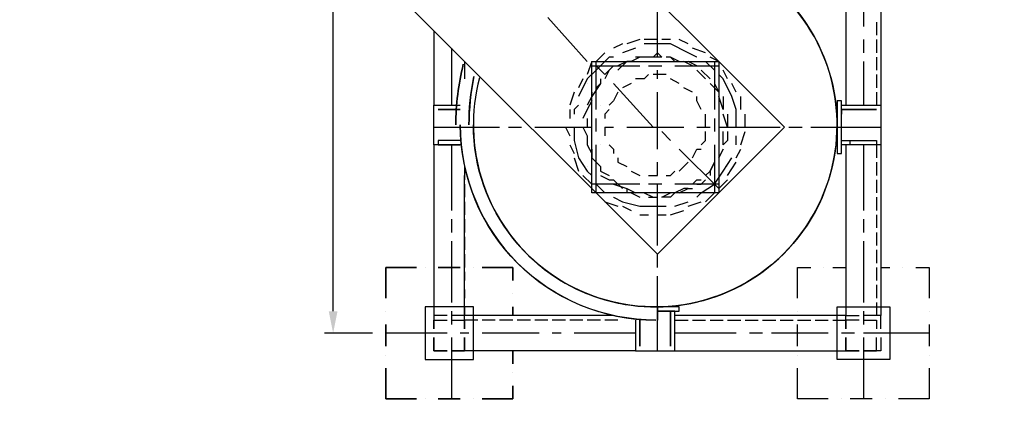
# Model space of a CAD drawing. Header units: metres. Extents: x -941 to 1333, y -28 to 1490.
# Drawn here: x 989.741 to 993.573, y 349.46 to 350.963 of the extents above; entities that cross this region are included whole.
import ezdxf
from ezdxf import colors
from ezdxf.entities.mleader import LeaderData, LeaderLine
from ezdxf.math import Vec2, Vec3

# ---------------------------------------------------------------- set-up
doc = ezdxf.new("R2010")
doc.units = ezdxf.units.M
doc.layers.add('window', color=3, linetype='Continuous')
doc.styles.get("Standard").update_dxf_attribs({"font": 'arial.ttf'})
doc.styles.add('style2A', font='swissc.ttf')
doc.dimstyles.get("Standard").update_dxf_attribs({"dimtxt": 0.4, "dimasz": 0.18, "dimexe": 0.18, "dimexo": 0.0625, "dimgap": 0, "dimtad": 0, "dimzin": 0, "dimdsep": 46, "dimtxsty": 'style2A', "dimcen": 0.09, "dimse1": 1, "dimse2": 1, "dimadec": 0, "dimazin": 0, "dimtfac": 1, "dimtofl": 0, "dimtmove": 0, "dimatfit": 3, "dimfxl": 0, "dimtolj": 1, "dimtzin": 0, "dimarcsym": 0})

# ---------------------------------------------------------------- blocks, each defined once
blk = doc.blocks.new('*D931')
at = {"layer": 'Defpoints', "color": 0}
for p in [(984.8144, 350.3777), (1008.3018, 350.3777), (1008.3018, 346.3895)]:
    blk.add_point(p, dxfattribs=at)
at = {"layer": 'window', "color": 0, "lineweight": -2}
for p, q in [((984.9944, 346.3895), (995.9867, 346.3895)), ((1008.1218, 346.3895), (997.1295, 346.3895))]:
    blk.add_line(p, q, dxfattribs=at)
at = {"layer": 'window', "color": 0}
for points in [[(984.9944, 346.4195), (984.9944, 346.3595), (984.8144, 346.3895)], [(1008.1218, 346.4195), (1008.1218, 346.3595), (1008.3018, 346.3895)]]:
    blk.add_solid(points, dxfattribs=at)
at = {"layer": 'window', "color": 0, "insert": (996.5581, 346.3895), "char_height": 0.4, "attachment_point": 5, "style": 'style2A'}
blk.add_mtext('\\A1;23.50', dxfattribs=at)
blk = doc.blocks.new('*D929')
at = {"layer": 'Defpoints', "color": 0}
for p in [(985.0431, 350.6066), (1008.0731, 350.6064), (1008.073, 347.2686)]:
    blk.add_point(p, dxfattribs=at)
at = {"layer": 'window', "color": 0, "lineweight": -2}
for p, q in [((985.2231, 347.2689), (995.9874, 347.2687)), ((1007.893, 347.2686), (997.1287, 347.2687))]:
    blk.add_line(p, q, dxfattribs=at)
at = {"layer": 'window', "color": 0}
for points in [[(985.2231, 347.2989), (985.2231, 347.2389), (985.0431, 347.2689)], [(1007.893, 347.2986), (1007.893, 347.2386), (1008.073, 347.2686)]]:
    blk.add_solid(points, dxfattribs=at)
at = {"layer": 'window', "color": 0, "insert": (996.558, 347.2687), "char_height": 0.4, "attachment_point": 5, "rotation": 359.9994, "style": 'style2A'}
blk.add_mtext('\\A1;23.03', dxfattribs=at)

msp = doc.modelspace()

# ---------------------------------------------------------------- linework, layer by layer
at = {"lineweight": 0}
for points in [[(990.95333, 349.83527), (990.95333, 353.10824)], [(992.93746, 351.09019), (992.93746, 350.63232)], [(993.0053, 351.09019), (993.0053, 350.93757)], [(993.07313, 351.09019), (993.07313, 350.63232)], [(992.20825, 350.81886), (992.20825, 351.03932)], [(991.78429, 350.97148), (991.93692, 350.8019)], [(992.93746, 350.95453), (992.93746, 350.90365)], [(993.05617, 350.95453), (993.05617, 350.90365)], [(991.34337, 350.92061), (991.34337, 350.63232)], [(991.34337, 350.92061), (991.34337, 350.88669)], [(992.14042, 350.88669), (992.08954, 350.86973)], [(992.20825, 350.88669), (992.15738, 350.88669)], [(992.25913, 350.88669), (992.22521, 350.88669)], [(992.32696, 350.86973), (992.29304, 350.88669)], [(992.93746, 350.88669), (992.93746, 350.83582)], [(993.0053, 350.88669), (993.0053, 350.83582)], [(993.05617, 350.88669), (993.05617, 350.83582)], [(991.34337, 350.86973), (991.34337, 350.81886)], [(991.41121, 350.85277), (991.41121, 350.63232)], [(992.07259, 350.86973), (992.03867, 350.85277)], [(992.12346, 350.85277), (992.07259, 350.83582)], [(992.36088, 350.81886), (992.32696, 350.83582), (992.25913, 350.86973), (992.20825, 350.86973), (992.15738, 350.86973)], [(992.20825, 350.86973), (992.20825, 350.86973)], [(992.39479, 350.83582), (992.34392, 350.85277)], [(991.34337, 350.8019), (991.34337, 350.75102)], [(991.46208, 350.8019), (991.46208, 350.73407)], [(992.03867, 350.81886), (992.02171, 350.81886), (991.97083, 350.76798), (991.93692, 350.73407), (991.903, 350.66623)], [(991.95388, 350.8019), (991.93692, 350.75102)], [(992.00475, 350.83582), (991.97083, 350.8019)], [(991.97083, 350.61536), (991.97083, 350.8019)], [(992.03867, 350.81886), (992.03867, 350.81886)], [(992.15738, 350.81886), (992.14042, 350.81886), (992.1065, 350.8019), (992.08954, 350.8019), (992.05563, 350.78494)], [(992.08954, 350.8019), (992.05563, 350.76798)], [(992.19129, 350.81886), (992.20825, 350.83582), (992.22521, 350.81886), (992.20825, 350.81886), (992.17434, 350.81886), (992.14042, 350.81886), (992.12346, 350.81886)], [(992.27609, 350.8019), (992.25913, 350.81886), (992.24217, 350.81886)], [(992.29304, 350.8019), (992.25913, 350.81886)], [(992.34392, 350.78494), (992.31, 350.8019)], [(992.36088, 350.78494), (992.32696, 350.8019)], [(992.36088, 350.81886), (992.36088, 350.81886)], [(992.42871, 350.76798), (992.39479, 350.8019)], [(992.44567, 350.8019), (992.41175, 350.81886)], [(992.42871, 350.8019), (992.42871, 350.61536)], [(992.93746, 350.81886), (992.93746, 350.76798)], [(993.0053, 350.8019), (993.0053, 350.63232)], [(993.05617, 350.81886), (993.05617, 350.76798)], [(991.46208, 350.78494), (991.46208, 350.76798)], [(991.95388, 350.78494), (992.14042, 350.78494)], [(991.97083, 350.78494), (992.00475, 350.75102)], [(991.98779, 350.78494), (991.98779, 350.78494)], [(992.03867, 350.78494), (992.02171, 350.76798), (992.00475, 350.75102)], [(992.02171, 350.76798), (992.00475, 350.73407)], [(992.12346, 350.78494), (992.12346, 350.78494)], [(992.17434, 350.78494), (992.22521, 350.78494)], [(992.20825, 350.73407), (992.20825, 350.76798)], [(992.27609, 350.78494), (992.44567, 350.78494)], [(992.27609, 350.78494), (992.27609, 350.78494)], [(992.39479, 350.73407), (992.36088, 350.76798)], [(992.41175, 350.73407), (992.37784, 350.76798)], [(992.42871, 350.78494), (992.42871, 350.78494)], [(992.47959, 350.73407), (992.46263, 350.76798)], [(991.34337, 350.73407), (991.34337, 350.68319)], [(991.91996, 350.73407), (991.903, 350.70015)], [(991.98779, 350.73407), (991.98779, 350.71711), (991.97083, 350.70015)], [(992.17434, 350.75102), (992.15738, 350.73407), (992.12346, 350.73407)], [(992.24217, 350.75102), (992.20825, 350.75102), (992.19129, 350.75102)], [(992.29304, 350.71711), (992.25913, 350.73407)], [(992.5135, 350.54752), (992.5135, 350.61536), (992.49655, 350.66623), (992.46263, 350.73407), (992.44567, 350.75102)], [(992.93746, 350.75102), (992.93746, 350.70015)], [(993.05617, 350.75102), (993.05617, 350.70015)], [(991.88604, 350.68319), (991.86908, 350.63232)], [(991.93692, 350.71711), (991.93692, 350.71711)], [(991.95388, 350.68319), (991.95388, 350.66623), (991.93692, 350.63232)], [(991.98779, 350.71711), (991.95388, 350.66623)], [(992.05563, 350.68319), (992.03867, 350.64927), (992.02171, 350.63232)], [(992.03867, 350.71711), (992.19129, 350.54752)], [(992.1065, 350.71711), (992.07259, 350.70015)], [(992.20825, 350.46273), (992.20825, 350.68319)], [(992.34392, 350.68319), (992.31, 350.70015)], [(992.42871, 350.71711), (992.44567, 350.68319), (992.41175, 350.71711)], [(992.47959, 350.71711), (992.47959, 350.71711)], [(992.5135, 350.68319), (992.49655, 350.71711)], [(992.93746, 350.68319), (992.93746, 350.63232)], [(993.05617, 350.68319), (993.05617, 350.63232)], [(991.34337, 350.66623), (991.34337, 350.63232)], [(991.95388, 350.64927), (991.93692, 350.61536), (991.91996, 350.58144)], [(992.37784, 350.61536), (992.36088, 350.64927), (992.36088, 350.66623)], [(992.46263, 350.66623), (992.46263, 350.61536), (992.44567, 350.66623)], [(992.53046, 350.61536), (992.53046, 350.66623)], [(991.44512, 350.49665), (991.36033, 350.49665), (991.36033, 350.47969), (991.44512, 350.47969), (991.34337, 350.47969), (991.34337, 350.63232), (991.44512, 350.63232)], [(991.44512, 350.61536), (991.36033, 350.61536), (991.44512, 350.61536)], [(991.86908, 350.61536), (991.86908, 350.58144)], [(991.903, 350.63232), (991.88604, 350.61536), (991.88604, 350.5984)], [(991.98779, 350.63232), (991.98779, 350.63232)], [(992.02171, 350.61536), (992.00475, 350.5984), (992.00475, 350.58144)], [(992.42871, 350.63232), (992.42871, 350.63232)], [(992.92051, 350.61536), (992.92051, 350.61536)], [(992.92051, 350.61536), (992.92051, 350.61536)], [(992.92051, 350.61536), (992.92051, 350.61536)], [(992.92051, 350.61536), (992.92051, 350.61536)], [(992.92051, 350.61536), (992.92051, 350.61536)], [(992.92051, 350.61536), (992.92051, 350.61536)], [(992.92051, 350.61536), (992.92051, 350.61536)], [(992.92051, 350.61536), (992.92051, 350.61536)], [(992.92051, 350.61536), (992.92051, 350.61536)], [(992.92051, 350.61536), (992.92051, 350.61536)], [(992.92051, 350.61536), (992.92051, 350.61536)], [(992.92051, 350.61536), (992.92051, 350.61536)], [(992.92051, 350.61536), (992.92051, 350.61536)], [(992.92051, 350.61536), (992.92051, 350.61536)], [(992.92051, 350.61536), (992.92051, 350.61536)], [(992.92051, 350.61536), (992.92051, 350.61536)], [(992.92051, 350.61536), (992.92051, 350.61536)], [(992.92051, 350.61536), (992.92051, 350.61536)], [(992.92051, 350.61536), (992.92051, 350.61536)], [(992.92051, 350.61536), (992.92051, 350.61536)], [(992.92051, 350.61536), (992.92051, 350.61536)], [(992.92051, 350.61536), (992.92051, 350.61536)], [(992.92051, 350.61536), (992.92051, 350.61536)], [(992.92051, 350.61536), (992.92051, 350.61536)], [(992.92051, 350.61536), (992.92051, 350.61536)], [(992.92051, 350.61536), (992.92051, 350.61536)], [(992.92051, 350.61536), (992.92051, 350.61536)], [(992.92051, 350.61536), (992.92051, 350.61536)], [(992.92051, 350.61536), (992.92051, 350.61536)], [(992.92051, 350.61536), (992.92051, 350.61536)], [(992.92051, 350.61536), (992.92051, 350.61536)], [(992.92051, 350.61536), (992.92051, 350.61536)], [(992.92051, 350.61536), (992.92051, 350.61536)], [(992.92051, 350.61536), (992.92051, 350.61536)], [(992.92051, 350.61536), (992.92051, 350.61536)], [(992.92051, 350.61536), (992.92051, 350.61536)], [(992.92051, 350.61536), (992.92051, 350.61536)], [(992.92051, 350.61536), (992.92051, 350.61536)], [(992.92051, 350.61536), (992.92051, 350.61536)], [(992.92051, 350.61536), (992.92051, 350.61536)], [(992.92051, 350.61536), (992.92051, 350.61536)], [(992.92051, 350.61536), (992.92051, 350.61536)], [(992.92051, 350.61536), (992.92051, 350.61536)], [(992.92051, 350.61536), (992.92051, 350.61536)], [(992.92051, 350.61536), (992.92051, 350.61536)], [(992.92051, 350.61536), (992.92051, 350.61536)], [(992.92051, 350.61536), (992.92051, 350.61536)], [(992.92051, 350.61536), (992.92051, 350.61536)], [(992.92051, 350.61536), (992.92051, 350.61536)], [(992.92051, 350.61536), (992.92051, 350.61536)], [(992.92051, 350.61536), (992.92051, 350.61536)], [(992.92051, 350.61536), (992.92051, 350.61536)], [(992.92051, 350.61536), (992.92051, 350.61536)], [(992.92051, 350.61536), (992.92051, 350.61536)], [(992.92051, 350.61536), (992.92051, 350.61536)], [(992.92051, 350.61536), (993.05617, 350.61536), (992.92051, 350.61536)], [(992.92051, 350.61536), (992.92051, 350.61536)], [(992.92051, 350.61536), (992.92051, 350.5984)], [(992.95442, 350.61536), (992.95442, 350.61536)], [(991.93692, 350.58144), (991.93692, 350.54752)], [(991.97083, 350.53057), (991.97083, 350.58144)], [(992.39479, 350.54752), (992.39479, 350.5984)], [(992.42871, 350.58144), (992.42871, 350.53057)], [(992.47959, 350.5984), (992.47959, 350.54752), (992.46263, 350.5984)], [(992.54742, 350.54752), (992.54742, 350.5984)], [(992.92051, 350.5984), (992.92051, 350.5984)], [(992.92051, 350.5984), (992.92051, 350.5984)], [(992.92051, 350.5984), (992.92051, 350.5984)], [(992.92051, 350.5984), (992.92051, 350.5984)], [(992.92051, 350.5984), (992.92051, 350.5984)], [(992.92051, 350.5984), (992.92051, 350.5984)], [(992.92051, 350.5984), (992.92051, 350.5984)], [(992.92051, 350.5984), (992.92051, 350.5984)], [(992.92051, 350.5984), (992.92051, 350.5984)], [(992.92051, 350.5984), (992.92051, 350.5984)], [(992.92051, 350.5984), (992.92051, 350.5984)], [(992.92051, 350.5984), (992.92051, 350.5984)], [(992.92051, 350.5984), (992.92051, 350.5984)], [(991.34337, 350.54752), (991.59775, 350.54752)], [(991.63167, 350.54752), (991.68254, 350.54752)], [(991.73342, 350.54752), (991.95388, 350.54752)], [(991.85213, 350.54752), (991.86908, 350.51361)], [(991.88604, 350.54752), (991.88604, 350.49665), (991.903, 350.42881), (991.93692, 350.37794), (991.95388, 350.36098)], [(991.88604, 350.54752), (991.88604, 350.54752)], [(991.91996, 350.54752), (991.93692, 350.51361), (991.93692, 350.49665), (991.93692, 350.47969), (991.95388, 350.44577)], [(992.00475, 350.54752), (992.03867, 350.54752)], [(992.00475, 350.54752), (992.00475, 350.51361)], [(992.08954, 350.54752), (992.31, 350.54752)], [(992.22521, 350.53057), (992.25913, 350.49665)], [(992.36088, 350.54752), (992.41175, 350.54752)], [(992.37784, 350.47969), (992.39479, 350.49665), (992.39479, 350.53057)], [(992.39479, 350.54752), (992.39479, 350.54752)], [(992.44567, 350.54752), (992.68309, 350.54752)], [(992.47959, 350.53057), (992.47959, 350.49665), (992.46263, 350.47969), (992.46263, 350.49665), (992.46263, 350.53057)], [(992.47959, 350.54752), (992.47959, 350.54752)], [(992.5135, 350.54752), (992.5135, 350.54752)], [(992.5135, 350.54752), (992.5135, 350.54752)], [(992.53046, 350.47969), (992.54742, 350.53057)], [(992.54742, 350.54752), (992.54742, 350.54752)], [(992.717, 350.54752), (992.76788, 350.54752)], [(992.8018, 350.54752), (993.07313, 350.54752)], [(992.5135, 350.47969), (992.5135, 350.49665), (992.5135, 350.51361)], [(992.92051, 350.49665), (992.92051, 350.49665)], [(992.92051, 350.49665), (992.92051, 350.49665)], [(992.92051, 350.49665), (992.92051, 350.49665)], [(992.92051, 350.49665), (992.92051, 350.49665)], [(992.92051, 350.49665), (992.92051, 350.49665)], [(992.92051, 350.49665), (992.92051, 350.49665)], [(992.92051, 350.49665), (992.92051, 350.49665)], [(992.92051, 350.49665), (992.92051, 350.49665)], [(992.92051, 350.49665), (992.92051, 350.49665)], [(992.92051, 350.49665), (992.92051, 350.49665)], [(992.92051, 350.49665), (992.92051, 350.49665)], [(992.92051, 350.49665), (992.92051, 350.49665)], [(992.92051, 350.49665), (992.92051, 350.49665)], [(992.92051, 350.49665), (992.92051, 350.49665)], [(992.92051, 350.49665), (992.92051, 350.49665)], [(992.92051, 350.49665), (992.92051, 350.49665)], [(992.92051, 350.49665), (992.92051, 350.49665)], [(992.92051, 350.49665), (992.92051, 350.49665)], [(992.92051, 350.49665), (992.92051, 350.49665)], [(992.92051, 350.49665), (992.92051, 350.49665)], [(992.92051, 350.49665), (992.92051, 350.49665)], [(992.92051, 350.49665), (992.92051, 350.49665)], [(992.92051, 350.49665), (992.92051, 350.49665)], [(992.92051, 350.49665), (992.92051, 350.49665)], [(992.92051, 350.49665), (992.92051, 350.49665)], [(992.92051, 350.49665), (992.92051, 350.49665)], [(992.92051, 350.49665), (992.92051, 350.49665)], [(992.92051, 350.49665), (992.92051, 350.49665)], [(992.92051, 350.49665), (993.05617, 350.49665), (993.05617, 350.47969), (992.92051, 350.47969)], [(992.92051, 350.49665), (992.92051, 350.49665)], [(992.95442, 350.47969), (992.95442, 350.49665)], [(991.34337, 350.47969), (991.34337, 349.81831)], [(991.34337, 350.47969), (991.34337, 350.42881)], [(991.41121, 350.47969), (991.41121, 350.22531)], [(991.86908, 350.47969), (991.88604, 350.44577)], [(991.95388, 350.46273), (991.95388, 350.42881), (991.97083, 350.41186)], [(991.97083, 350.29315), (991.97083, 350.47969)], [(991.98779, 350.47969), (991.98779, 350.47969)], [(992.02171, 350.47969), (992.03867, 350.46273), (992.03867, 350.44577)], [(992.93746, 350.47969), (992.93746, 349.81831), (992.27609, 349.81831)], [(992.29304, 350.46273), (992.44567, 350.31011)], [(992.34392, 350.42881), (992.36088, 350.46273), (992.37784, 350.46273)], [(992.42871, 350.47969), (992.42871, 350.29315)], [(992.42871, 350.47969), (992.42871, 350.47969)], [(992.5135, 350.42881), (992.53046, 350.46273)], [(992.92051, 350.47969), (992.92051, 350.47969)], [(992.92051, 350.47969), (992.92051, 350.47969)], [(992.92051, 350.47969), (992.92051, 350.47969)], [(992.92051, 350.47969), (992.92051, 350.47969)], [(992.92051, 350.47969), (992.92051, 350.47969)], [(992.92051, 350.47969), (992.92051, 350.47969)], [(992.92051, 350.47969), (992.92051, 350.47969)], [(992.92051, 350.47969), (992.92051, 350.47969)], [(992.92051, 350.47969), (992.92051, 350.47969)], [(992.92051, 350.47969), (992.92051, 350.47969)], [(992.92051, 350.47969), (992.92051, 350.47969)], [(992.92051, 350.47969), (992.92051, 350.47969)], [(992.92051, 350.47969), (992.92051, 350.47969)], [(992.92051, 350.47969), (992.92051, 350.47969)], [(992.92051, 350.47969), (992.92051, 350.47969)], [(992.92051, 350.47969), (992.92051, 350.47969)], [(992.92051, 350.47969), (992.92051, 350.47969)], [(992.92051, 350.47969), (992.92051, 350.47969)], [(992.92051, 350.47969), (992.92051, 350.47969)], [(992.92051, 350.47969), (992.92051, 350.47969)], [(992.92051, 350.47969), (992.92051, 350.47969)], [(992.92051, 350.47969), (992.92051, 350.47969)], [(992.92051, 350.47969), (992.92051, 350.47969)], [(992.92051, 350.47969), (992.92051, 350.47969)], [(992.92051, 350.47969), (992.92051, 350.47969)], [(992.92051, 350.47969), (992.92051, 350.47969)], [(992.92051, 350.47969), (992.92051, 350.47969)], [(992.92051, 350.47969), (992.92051, 350.47969)], [(992.92051, 350.47969), (992.92051, 350.47969)], [(992.92051, 350.47969), (992.92051, 350.47969)], [(992.92051, 350.47969), (992.92051, 350.47969)], [(992.92051, 350.47969), (992.92051, 350.47969)], [(992.92051, 350.47969), (992.92051, 350.47969)], [(992.92051, 350.47969), (992.92051, 350.47969)], [(992.92051, 350.47969), (992.92051, 350.47969)], [(992.93746, 350.47969), (992.93746, 350.42881)], [(993.0053, 350.47969), (993.0053, 350.22531)], [(993.05617, 350.47969), (993.05617, 350.42881)], [(993.07313, 350.47969), (993.07313, 349.81831)], [(991.88604, 350.42881), (991.903, 350.37794)], [(991.95388, 350.42881), (991.98779, 350.3949), (991.98779, 350.37794), (992.02171, 350.36098)], [(992.05563, 350.42881), (992.05563, 350.41186), (992.08954, 350.3949)], [(992.36088, 350.27619), (992.37784, 350.29315), (992.42871, 350.32706), (992.46263, 350.37794), (992.49655, 350.42881)], [(991.34337, 350.41186), (991.34337, 350.36098)], [(991.46208, 350.3949), (991.46208, 350.34402)], [(991.93692, 350.3949), (991.93692, 350.3949)], [(992.1065, 350.37794), (992.14042, 350.36098)], [(992.20825, 350.36098), (992.20825, 350.41186)], [(992.24217, 350.36098), (992.25913, 350.36098), (992.27609, 350.37794)], [(992.29304, 350.37794), (992.32696, 350.41186)], [(992.39479, 350.36098), (992.41175, 350.37794), (992.42871, 350.41186), (992.41175, 350.37794), (992.41175, 350.36098)], [(992.47959, 350.36098), (992.5135, 350.41186)], [(992.47959, 350.3949), (992.47959, 350.3949)], [(992.93746, 350.41186), (992.93746, 350.36098)], [(993.05617, 350.41186), (993.05617, 350.36098)], [(991.34337, 350.34402), (991.34337, 350.29315)], [(992.03867, 349.81831), (991.46208, 349.81831), (991.46208, 350.36098)], [(991.91996, 350.36098), (991.95388, 350.32706)], [(991.98779, 350.36098), (992.02171, 350.34402), (992.03867, 350.34402), (992.07259, 350.31011)], [(992.17434, 350.36098), (992.20825, 350.36098)], [(992.34392, 350.32706), (992.36088, 350.34402), (992.37784, 350.34402)], [(992.36088, 350.32706), (992.37784, 350.32706), (992.39479, 350.34402)], [(992.44567, 350.31011), (992.47959, 350.34402)], [(992.93746, 350.34402), (992.93746, 350.29315)], [(993.05617, 350.34402), (993.05617, 350.29315)], [(991.46208, 350.32706), (991.46208, 350.27619)], [(992.14042, 350.32706), (991.95388, 350.32706)], [(991.95388, 350.31011), (991.98779, 350.27619)], [(991.97083, 350.32706), (992.00475, 350.29315)], [(991.98779, 350.32706), (991.98779, 350.32706)], [(992.03867, 350.32706), (992.08954, 350.31011), (992.08954, 350.29315)], [(992.08954, 350.31011), (992.12346, 350.29315)], [(992.12346, 350.32706), (992.12346, 350.32706)], [(992.22521, 350.32706), (992.17434, 350.32706)], [(992.20825, 350.08965), (992.20825, 350.32706)], [(992.32696, 350.31011), (992.31, 350.31011), (992.27609, 350.29315), (992.25913, 350.27619), (992.22521, 350.27619), (992.25913, 350.29315)], [(992.44567, 350.32706), (992.27609, 350.32706)], [(992.27609, 350.32706), (992.27609, 350.32706)], [(992.29304, 350.29315), (992.32696, 350.31011), (992.34392, 350.31011)], [(992.42871, 350.32706), (992.42871, 350.32706)], [(991.34337, 350.27619), (991.34337, 350.22531)], [(992.03867, 350.27619), (992.07259, 350.25923), (992.14042, 350.24227), (992.20825, 350.24227), (992.24217, 350.24227)], [(992.03867, 350.27619), (992.03867, 350.27619)], [(992.1065, 350.29315), (992.14042, 350.27619)], [(992.15738, 350.29315), (992.19129, 350.27619)], [(992.17434, 350.27619), (992.20825, 350.27619)], [(992.36088, 350.27619), (992.36088, 350.27619)], [(992.39479, 350.25923), (992.42871, 350.29315)], [(992.93746, 350.27619), (992.93746, 350.22531)], [(993.05617, 350.27619), (993.05617, 350.22531)], [(991.46208, 350.25923), (991.46208, 350.20836)], [(992.00475, 350.25923), (992.05563, 350.24227)], [(992.07259, 350.24227), (992.1065, 350.22531)], [(992.20825, 350.24227), (992.20825, 350.24227)], [(992.25913, 350.20836), (992.31, 350.22531)], [(992.27609, 350.24227), (992.32696, 350.25923)], [(992.32696, 350.24227), (992.37784, 350.25923)], [(991.34337, 350.20836), (991.34337, 350.15748)], [(991.41121, 350.1914), (991.41121, 350.14052)], [(991.46208, 350.1914), (991.46208, 350.14052)], [(992.14042, 350.20836), (992.17434, 350.20836)], [(992.20825, 350.20836), (992.24217, 350.20836)], [(992.93746, 350.20836), (992.93746, 350.15748)], [(993.0053, 350.1914), (993.0053, 350.14052)], [(993.05617, 350.20836), (993.05617, 350.15748)], [(991.34337, 350.14052), (991.34337, 350.08965)], [(991.46208, 350.12356), (991.46208, 350.07269)], [(992.93746, 350.14052), (992.93746, 350.08965)], [(993.05617, 350.14052), (993.05617, 350.08965)], [(991.34337, 350.07269), (991.34337, 350.02181)], [(991.41121, 350.10661), (991.41121, 349.86919)], [(992.93746, 350.07269), (992.93746, 350.02181)], [(993.0053, 350.10661), (993.0053, 349.86919)], [(993.05617, 350.07269), (993.05617, 350.02181)], [(991.46208, 350.05573), (991.46208, 350.00485)], [(992.20825, 350.00485), (992.20825, 350.05573)], [(991.30946, 350.00485), (991.30946, 350.00485)], [(991.30946, 350.00485), (991.30946, 350.00485)], [(991.34337, 350.00485), (991.34337, 349.95398)], [(991.36033, 350.00485), (991.44512, 350.00485), (991.36033, 350.00485)], [(991.496, 350.00485), (991.496, 350.00485)], [(991.496, 350.00485), (991.496, 350.00485)], [(992.75092, 349.88615), (992.75092, 350.00485), (992.8018, 350.00485)], [(992.85267, 350.00485), (992.85267, 350.00485)], [(992.88659, 350.00485), (992.93746, 350.00485)], [(992.93746, 350.00485), (992.93746, 349.95398)], [(993.05617, 350.00485), (993.05617, 349.95398)], [(993.07313, 350.00485), (993.10705, 350.00485)], [(993.15792, 350.00485), (993.15792, 350.00485)], [(993.2088, 350.00485), (993.25967, 350.00485), (993.25967, 349.88615)], [(991.46208, 349.9879), (991.46208, 349.95398)], [(992.20825, 349.68265), (992.20825, 349.97094)], [(991.34337, 349.93702), (991.34337, 349.88615)], [(991.46208, 349.92006), (991.46208, 349.88615)], [(992.93746, 349.93702), (992.93746, 349.88615)], [(993.05617, 349.93702), (993.05617, 349.88615)], [(991.64863, 349.9031), (991.64863, 349.9031)], [(991.64863, 349.9031), (991.64863, 349.9031)], [(991.34337, 349.86919), (991.34337, 349.81831)], [(991.46208, 349.85223), (991.46208, 349.81831)], [(991.64863, 349.85223), (991.64863, 349.81831), (991.64863, 349.85223)], [(992.12346, 349.80135), (992.12346, 349.68265), (992.27609, 349.68265), (992.27609, 349.83527), (992.20825, 349.83527), (992.29304, 349.83527), (992.29304, 349.85223), (992.20825, 349.85223)], [(992.20825, 349.85223), (992.20825, 349.80135), (992.20825, 349.85223)], [(992.93746, 349.86919), (992.93746, 349.81831)], [(993.05617, 349.86919), (993.05617, 349.81831)], [(991.15683, 349.83527), (991.15683, 349.83527)], [(991.15683, 349.83527), (991.15683, 349.83527)], [(991.39425, 349.81831), (991.34337, 349.81831), (991.34337, 349.80135), (991.34337, 349.76744), (991.34337, 349.80135), (991.39425, 349.80135)], [(991.41121, 349.83527), (991.41121, 349.7844)], [(991.41121, 349.80135), (991.46208, 349.80135), (991.46208, 349.76744), (991.46208, 349.80135), (991.46208, 349.81831), (991.41121, 349.81831)], [(991.51296, 349.80135), (991.46208, 349.80135)], [(991.58079, 349.80135), (991.52992, 349.80135)], [(991.64863, 349.80135), (991.59775, 349.80135)], [(991.71646, 349.80135), (991.66558, 349.80135)], [(991.78429, 349.80135), (991.73342, 349.80135)], [(991.85213, 349.80135), (991.80125, 349.80135)], [(991.91996, 349.80135), (991.86908, 349.80135)], [(991.98779, 349.80135), (991.93692, 349.80135)], [(992.05563, 349.80135), (992.00475, 349.80135)], [(992.14042, 349.80135), (992.14042, 349.6996), (992.14042, 349.80135)], [(992.25913, 349.83527), (992.25913, 349.83527)], [(992.25913, 349.83527), (992.27609, 349.83527)], [(992.25913, 349.83527), (992.25913, 349.6996), (992.25913, 349.83527)], [(992.25913, 349.83527), (992.25913, 349.83527)], [(992.25913, 349.83527), (992.25913, 349.83527)], [(992.25913, 349.83527), (992.25913, 349.83527)], [(992.25913, 349.83527), (992.25913, 349.83527)], [(992.25913, 349.83527), (992.25913, 349.83527)], [(992.25913, 349.83527), (992.25913, 349.83527)], [(992.25913, 349.83527), (992.25913, 349.83527)], [(992.25913, 349.83527), (992.25913, 349.83527)], [(992.25913, 349.83527), (992.25913, 349.83527)], [(992.25913, 349.83527), (992.25913, 349.83527)], [(992.25913, 349.83527), (992.25913, 349.83527)], [(992.25913, 349.83527), (992.25913, 349.83527)], [(992.25913, 349.83527), (992.25913, 349.83527)], [(992.25913, 349.83527), (992.25913, 349.83527)], [(992.25913, 349.83527), (992.25913, 349.83527)], [(992.25913, 349.83527), (992.25913, 349.83527)], [(992.25913, 349.83527), (992.25913, 349.83527)], [(992.25913, 349.83527), (992.25913, 349.83527)], [(992.25913, 349.83527), (992.25913, 349.83527)], [(992.25913, 349.83527), (992.25913, 349.83527)], [(992.25913, 349.83527), (992.25913, 349.83527)], [(992.25913, 349.83527), (992.25913, 349.83527)], [(992.25913, 349.83527), (992.25913, 349.83527)], [(992.25913, 349.83527), (992.25913, 349.83527)], [(992.25913, 349.83527), (992.25913, 349.83527)], [(992.25913, 349.83527), (992.25913, 349.83527)], [(992.25913, 349.83527), (992.25913, 349.83527)], [(992.25913, 349.83527), (992.25913, 349.83527)], [(992.25913, 349.83527), (992.25913, 349.83527)], [(992.25913, 349.83527), (992.25913, 349.83527)], [(992.25913, 349.83527), (992.25913, 349.83527)], [(992.25913, 349.83527), (992.25913, 349.83527)], [(992.25913, 349.83527), (992.25913, 349.83527)], [(992.25913, 349.83527), (992.25913, 349.83527)], [(992.25913, 349.83527), (992.25913, 349.83527)], [(992.25913, 349.83527), (992.25913, 349.83527)], [(992.25913, 349.83527), (992.25913, 349.83527)], [(992.25913, 349.83527), (992.25913, 349.83527)], [(992.25913, 349.83527), (992.25913, 349.83527)], [(992.25913, 349.83527), (992.25913, 349.83527)], [(992.25913, 349.83527), (992.25913, 349.83527)], [(992.25913, 349.83527), (992.25913, 349.83527)], [(992.25913, 349.83527), (992.25913, 349.83527)], [(992.25913, 349.83527), (992.25913, 349.83527)], [(992.25913, 349.83527), (992.25913, 349.83527)], [(992.25913, 349.83527), (992.25913, 349.83527)], [(992.25913, 349.83527), (992.25913, 349.83527)], [(992.25913, 349.83527), (992.25913, 349.83527)], [(992.25913, 349.83527), (992.25913, 349.83527)], [(992.25913, 349.83527), (992.25913, 349.83527)], [(992.25913, 349.83527), (992.25913, 349.83527)], [(992.25913, 349.83527), (992.25913, 349.83527)], [(992.25913, 349.83527), (992.25913, 349.83527)], [(992.25913, 349.83527), (992.25913, 349.83527)], [(992.25913, 349.83527), (992.25913, 349.83527)], [(992.25913, 349.83527), (992.25913, 349.83527)], [(992.25913, 349.83527), (992.25913, 349.83527)], [(992.25913, 349.83527), (992.25913, 349.83527)], [(992.25913, 349.83527), (992.25913, 349.83527)], [(992.25913, 349.83527), (992.25913, 349.83527)], [(992.25913, 349.83527), (992.25913, 349.83527)], [(992.25913, 349.83527), (992.25913, 349.83527)], [(992.25913, 349.80135), (992.25913, 349.80135)], [(992.27609, 349.83527), (992.27609, 349.83527)], [(992.27609, 349.83527), (992.27609, 349.83527)], [(992.27609, 349.83527), (992.27609, 349.83527)], [(992.27609, 349.83527), (992.27609, 349.83527)], [(992.27609, 349.83527), (992.27609, 349.83527)], [(992.27609, 349.83527), (992.27609, 349.83527)], [(992.27609, 349.83527), (992.27609, 349.83527)], [(992.27609, 349.83527), (992.27609, 349.83527)], [(992.27609, 349.80135), (992.32696, 349.80135)], [(992.34392, 349.80135), (992.39479, 349.80135)], [(992.41175, 349.80135), (992.46263, 349.80135)], [(992.47959, 349.80135), (992.53046, 349.80135)], [(992.54742, 349.80135), (992.5983, 349.80135)], [(992.61525, 349.80135), (992.66613, 349.80135)], [(992.68309, 349.80135), (992.73396, 349.80135)], [(992.75092, 349.83527), (992.75092, 349.83527)], [(992.75092, 349.80135), (992.8018, 349.80135)], [(992.81875, 349.80135), (992.86963, 349.80135)], [(992.88659, 349.80135), (992.93746, 349.80135)], [(992.98834, 349.80135), (992.93746, 349.80135), (992.93746, 349.76744), (992.93746, 349.80135), (992.93746, 349.81831), (992.98834, 349.81831)], [(993.0053, 349.83527), (993.0053, 349.7844)], [(993.07313, 349.76744), (993.07313, 349.80135), (993.07313, 349.81831), (993.05617, 349.81831), (993.0053, 349.81831)], [(993.0053, 349.80135), (993.05617, 349.80135), (993.05617, 349.76744)], [(993.25967, 349.83527), (993.25967, 349.83527)], [(991.15683, 349.6996), (991.15683, 349.7844), (991.15683, 349.6996)], [(992.75092, 349.6996), (992.75092, 349.7844)], [(993.25967, 349.7844), (993.25967, 349.6996)], [(991.10596, 349.75048), (990.91941, 349.75048)], [(991.39425, 349.75048), (991.15683, 349.75048)], [(991.41121, 349.73352), (991.41121, 349.4961)], [(991.47904, 349.75048), (991.44512, 349.75048)], [(991.75038, 349.75048), (991.52992, 349.75048)], [(991.83517, 349.75048), (991.80125, 349.75048)], [(992.12346, 349.75048), (991.88604, 349.75048)], [(992.5135, 349.75048), (992.27609, 349.75048)], [(992.61525, 349.75048), (992.56438, 349.75048)], [(992.86963, 349.75048), (992.64917, 349.75048)], [(992.97138, 349.75048), (992.92051, 349.75048)], [(993.25967, 349.75048), (993.0053, 349.75048)], [(993.0053, 349.73352), (993.0053, 349.4961)], [(993.07313, 349.73352), (993.07313, 349.68265), (993.05617, 349.68265), (993.0053, 349.68265), (993.05617, 349.68265), (993.05617, 349.73352)], [(991.15683, 349.66569), (991.15683, 349.66569)], [(991.15683, 349.66569), (991.15683, 349.66569)], [(992.12346, 349.68265), (991.46208, 349.68265)], [(991.51296, 349.68265), (991.46208, 349.68265)], [(991.58079, 349.68265), (991.54687, 349.68265)], [(991.64863, 349.68265), (991.61471, 349.68265)], [(991.64863, 349.68265), (991.64863, 349.63177), (991.64863, 349.68265)], [(991.71646, 349.68265), (991.66558, 349.68265)], [(991.78429, 349.68265), (991.73342, 349.68265)], [(991.85213, 349.68265), (991.80125, 349.68265)], [(991.91996, 349.68265), (991.86908, 349.68265)], [(991.98779, 349.68265), (991.93692, 349.68265)], [(992.05563, 349.68265), (992.00475, 349.68265)], [(992.12346, 349.68265), (992.07259, 349.68265)], [(992.27609, 349.68265), (992.93746, 349.68265)], [(992.27609, 349.68265), (992.32696, 349.68265)], [(992.34392, 349.68265), (992.39479, 349.68265)], [(992.41175, 349.68265), (992.46263, 349.68265)], [(992.47959, 349.68265), (992.53046, 349.68265)], [(992.54742, 349.68265), (992.5983, 349.68265)], [(992.61525, 349.68265), (992.66613, 349.68265)], [(992.68309, 349.68265), (992.73396, 349.68265)], [(992.75092, 349.68265), (992.8018, 349.68265)], [(992.75092, 349.66569), (992.75092, 349.66569)], [(992.81875, 349.68265), (992.86963, 349.68265)], [(992.88659, 349.68265), (992.93746, 349.68265)], [(993.25967, 349.66569), (993.25967, 349.66569)], [(992.86963, 349.4961), (992.75092, 349.4961), (992.75092, 349.61481)], [(993.25967, 349.61481), (993.25967, 349.4961), (993.14096, 349.4961)], [(991.64863, 349.59785), (991.64863, 349.59785)], [(991.64863, 349.59785), (991.64863, 349.59785)], [(991.30946, 349.4961), (991.30946, 349.4961)], [(991.30946, 349.4961), (991.30946, 349.4961)], [(991.44512, 349.4961), (991.36033, 349.4961), (991.44512, 349.4961)], [(991.496, 349.4961), (991.496, 349.4961)], [(991.496, 349.4961), (991.496, 349.4961)], [(992.92051, 349.4961), (992.92051, 349.4961)], [(993.03921, 349.4961), (992.95442, 349.4961)], [(993.09009, 349.4961), (993.09009, 349.4961)]]:
    msp.add_lwpolyline(points, dxfattribs=at)
for points in [[(992.70005, 352.39599), (992.20825, 352.88778), (991.24162, 351.92115), (990.15629, 351.92115), (990.15629, 351.02236), (991.24162, 351.02236), (992.20825, 350.05573), (992.70005, 350.54752), (991.86908, 351.37849), (991.86908, 351.56503)], [(992.44567, 350.29315), (991.95388, 350.29315), (991.95388, 350.8019), (992.44567, 350.8019)], [(992.92051, 350.64927), (992.90355, 350.64927), (992.90355, 350.44577), (992.92051, 350.44577)], [(992.92051, 350.63232), (993.07313, 350.63232), (993.07313, 350.47969), (992.92051, 350.47969)], [(992.46263, 350.46273), (992.44567, 350.42881)], [(991.15683, 349.88615), (991.15683, 350.00485), (991.27554, 350.00485), (991.15683, 350.00485)], [(991.52992, 350.00485), (991.64863, 350.00485), (991.64863, 349.95398), (991.64863, 350.00485)], [(991.496, 349.85223), (991.30946, 349.85223), (991.30946, 349.64873), (991.496, 349.64873)], [(992.90355, 349.85223), (993.10705, 349.85223), (993.10705, 349.64873), (992.90355, 349.64873)], [(991.39425, 349.68265), (991.34337, 349.68265), (991.34337, 349.73352), (991.34337, 349.68265)], [(991.46208, 349.73352), (991.46208, 349.68265), (991.41121, 349.68265), (991.46208, 349.68265)], [(992.93746, 349.73352), (992.93746, 349.68265), (992.98834, 349.68265), (992.93746, 349.68265)], [(991.27554, 349.4961), (991.15683, 349.4961), (991.15683, 349.61481), (991.15683, 349.4961)], [(991.64863, 349.54698), (991.64863, 349.4961), (991.52992, 349.4961), (991.64863, 349.4961)]]:
    msp.add_lwpolyline(points, close=True, dxfattribs=at)
for points in [[(992.0176, 351.23579, -0.2400685), (992.64269, 351.10293, -1.5848834), (991.496, 350.556, 2.4142139), (992.19977, 351.25978, 0.0667799), (992.0176, 351.23579)], [(991.45687, 350.79085, 0.0608875), (991.42817, 350.556, -0.0605703), (991.45687, 350.79085)], [(991.49832, 350.74378, 0.0511931), (991.47904, 350.556, -0.0522747), (991.49832, 350.74378)], [(992.2018, 349.80136, -0.415), (991.44512, 350.556, 0.4142135), (992.2018, 349.80136)]]:
    msp.add_lwpolyline(points, format="xyb", dxfattribs=at)
msp.add_arc((992.19977, 350.556), 0.70377, 164.99818, 360, dxfattribs=at)
msp.add_solid([(990.93637, 349.83527), (990.97029, 349.83527), (990.95333, 349.75048)])

# ---------------------------------------------------------------- dimensions: what is measured, and where the dimension line sits
at = {"layer": 'window'}
dim = msp.add_aligned_dim(p1=(985.0431, 350.60665), p2=(1008.07307, 350.60642), distance=-3.33779, dimstyle='Standard', dxfattribs=at)
dim.commit()
dim.dimension.update_dxf_attribs({"geometry": '*D929', "text_midpoint": (996.55805, 347.26874)})
dim = msp.add_aligned_dim(p1=(984.81439, 350.37771), p2=(1008.30177, 350.37771), distance=-3.98824, text='23.50', dimstyle='Standard', dxfattribs=at)
dim.commit()
dim.dimension.update_dxf_attribs({"geometry": '*D931', "text_midpoint": (996.55808, 346.38947)})

# ---------------------------------------------------------------- leaders
ml = msp.add_multileader_mtext('Standard')
ml.set_content('', color=256)
ml.set_leader_properties()
ml.build(insert=Vec2(0, 0))
ml.multileader.update_dxf_attribs({"dogleg_length": 0, "arrow_head_size": 0.1})
ctx = ml.context
ctx.base_point, ctx.arrow_head_size, ctx.plane_origin = Vec3(991.76287, 347.96745), 0.1, Vec3(992.23088, 348.57777)
notes = []
notes.append((ctx, [(0, (1, 1, 0), (991.76287, 347.96745), (1, 0), 0, [(0, [(992.23088, 348.57777)], 0, [])])]))
ctx.mtext.insert, ctx.mtext.flow_direction = Vec3(993.76287, 349.96745), 5
for ctx, leaders in notes:
    for number, flags, end, landing, length, lines in leaders:
        leader = LeaderData()
        leader.index, (leader.has_last_leader_line, leader.has_dogleg_vector, leader.attachment_direction) = number, flags
        leader.last_leader_point, leader.dogleg_vector, leader.dogleg_length = Vec3(end), Vec3(landing), length
        for number, points, colour, breaks in lines:
            line = LeaderLine()
            line.index, line.vertices, line.color, line.breaks = number, Vec3.list(points), colors.encode_raw_color(colour), breaks
            leader.lines.append(line)
        ctx.leaders.append(leader)

doc.saveas('drawing.dxf')
